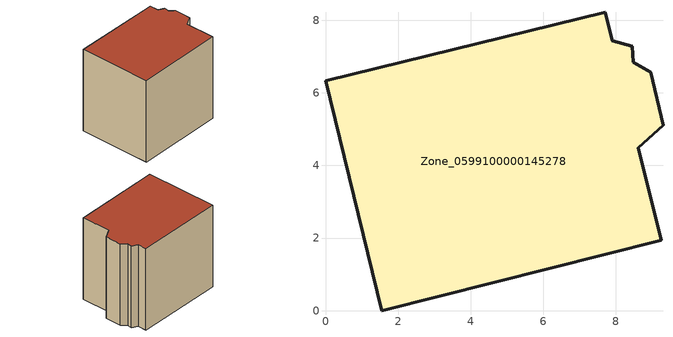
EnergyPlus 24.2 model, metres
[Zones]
Zone_0599100000145278
 floor ground (C_G): 8.49,6.84 8.97,6.57 9.3,5.11 8.62,4.49 9.25,1.94 1.55,0 0,6.33 7.71,8.22 7.9,7.44 8.45,7.29 z0
 wall outside (C_F): 1.55,0 9.25,1.94 8.62,4.49 9.3,5.11 8.97,6.57 8.49,6.84 8.45,7.29 7.9,7.44 7.71,8.22 0,6.33 1.55,0 z0:7.7
 roof outside (C_R): 8.97,6.57 8.49,6.84 8.45,7.29 7.9,7.44 7.71,8.22 0,6.33 1.55,0 9.25,1.94 8.62,4.49 9.3,5.11 z7.7
[BUILDING]
Pand.0599100000145278: North Axis=0; Terrain=City; Loads Convergence Tolerance Value=0.04; Temperature Convergence Tolerance Value=0.4; Solar Distribution=FullExterior; Maximum Number of Warmup Days=25; Minimum Number of Warmup Days=1
[Site:Location]
Rotterdam.The.Hague.AP_ZH_NLD Design_Conditions: Latitude=51.96; Longitude=4.45; Time Zone=1; Elevation=-4.5
[SITE:GROUNDTEMPERATURE:BUILDINGSURFACE]
18, 18, 18, 18, 18, 18, 18, 18, 18, 18, 18, 18
[MATERIAL] Thermal Absorptance=0.9; Solar Absorptance=0.7; Visible Absorptance=0.7
Name | Roughness | Thickness | Conductivity | Density | Specific Heat
G.TC.1946-1964 | MediumSmooth | 0.15 | 1 | 540 | 1210
F.TC.1946-1964 | Rough | 0.3 | 0.857143 | 1920 | 840
R.TC.1946-1964 | MediumRough | 0.2 | 0.235294 | 1500 | 1000
[CONSTRUCTION]
C_G: G.TC.1946-1964
C_F: F.TC.1946-1964
C_R: R.TC.1946-1964
[ZONE]
Zone_0599100000145278: Type=1; Multiplier=1; Ceiling Height=Autocalculate; Volume=Autocalculate; Floor Area=autocalculate; Part of Total Floor Area=Yes
[ZONEINFILTRATION:DESIGNFLOWRATE]
Infil_Zone_0599100000145278: Zone or ZoneList or Space or SpaceList=Zone_0599100000145278; Schedule=AlwaysOn; Design Flow Rate Calculation Method=Flow/Area; Flow Rate per Floor Area=0.003; Constant Term Coefficient=1; Temperature Term Coefficient=0; Velocity Term Coefficient=0; Velocity Squared Term Coefficient=0
[HVACTEMPLATE:ZONE:IDEALLOADSAIRSYSTEM]
Zone_0599100000145278: Maximum Heating Supply Air Temperature=50; Minimum Cooling Supply Air Temperature=13; Maximum Heating Supply Air Humidity Ratio=0.0156; Minimum Cooling Supply Air Humidity Ratio=0.0077; Heating Limit=NoLimit; Cooling Limit=NoLimit; Dehumidification Control Type=ConstantSensibleHeatRatio; Cooling Sensible Heat Ratio=0.7; Dehumidification Setpoint=60; Humidification Control Type=None; Humidification Setpoint=30; Outdoor Air Method=None; Outdoor Air Flow Rate per Person=0.00944; Outdoor Air Flow Rate per Zone Floor Area=0; Outdoor Air Flow Rate per Zone=0; Demand Controlled Ventilation Type=None; Outdoor Air Economizer Type=NoEconomizer; Heat Recovery Type=None; Sensible Heat Recovery Effectiveness=0.7; Latent Heat Recovery Effectiveness=0.65
[ZONECONTROL:THERMOSTAT]
ThermostatControl_Zone_0599100000145278: Zone or ZoneList=Zone_0599100000145278; Control Type Schedule=DualSetpointControlType; Control 1=Thermostat_Zone_0599100000145278; Temperature Difference Between Cutout And Setpoint=0
[THERMOSTATSETPOINT:DUALSETPOINT]
Thermostat_Zone_0599100000145278: Heating Setpoint Temperature Schedule=HeatingSetpoint_Zone_0599100000145278; Cooling Setpoint Temperature Schedule=CoolingSetpoint_Zone_0599100000145278
[SCHEDULE:COMPACT]
HeatingSetpoint_Zone_0599100000145278: Through: 12/31, For: AllDays, Until: 24:00, 21
CoolingSetpoint_Zone_0599100000145278: Through: 12/31, For: AllDays, Until: 24:00, 24
DualSetpointControlType: Through: 12/31, For: AllDays, Until: 24:00, 4
AlwaysOn: Through: 12/31, For: AllDays, Until: 24:00, 1
